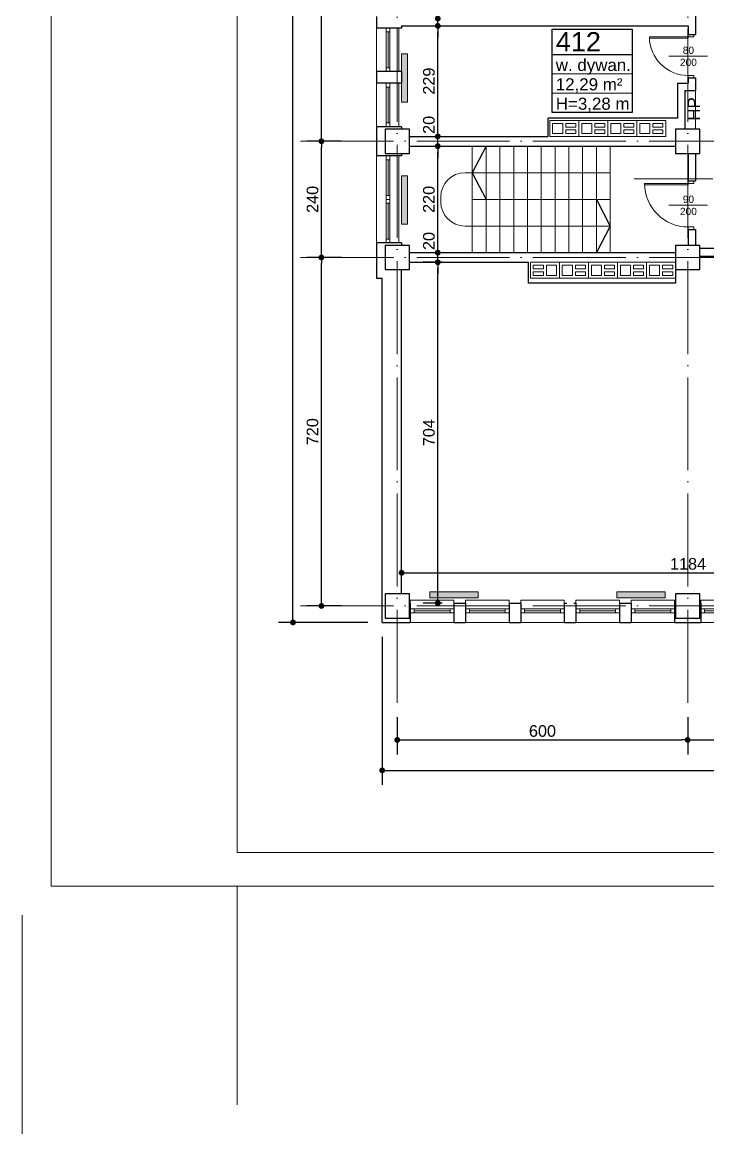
# Model space of a CAD drawing. Header units: millimetres. Extents: x 54 to 8480, y -22812 to 17434.
# Drawn here: x 858 to 2274, y 4128 to 6425 of the extents above; entities that cross this region are included whole.
import ezdxf

# ---------------------------------------------------------------- set-up
doc = ezdxf.new("R2010")
doc.units = ezdxf.units.MM
doc.linetypes.add('ACAD_ISO04W100', pattern=[30, 24, -3, 0, -3])
doc.layers.add('grzejniki', color=104, linetype='Continuous')
doc.layers.add('TABELKI PO UWAGACH', color=5, linetype='Continuous')
for name, color, linetype, lineweight in [('osie', 132, 'ACAD_ISO04W100', 0), ('PLATFORMA', 7, 'Continuous', 0), ('STOLARKA', 97, 'Continuous', 0), ('tabelki', 151, 'Continuous', 0), ('wymiary', 150, 'Continuous', 0)]:
    doc.layers.add(name, color=color, linetype=linetype, lineweight=lineweight)
doc.styles.get("Standard").update_dxf_attribs({"font": 'arial.ttf'})
doc.dimstyles.new('ISO-25', dxfattribs={"dimtxt": 24, "dimasz": 12, "dimexe": 30, "dimexo": 30, "dimgap": 6, "dimtad": 1, "dimdec": 0, "dimtxsty": 'Standard', "dimblk": 'DOT', "dimcen": 2.5, "dimadec": 0, "dimazin": 0, "dimtfac": 1, "dimtdec": 0, "dimtmove": 0, "dimatfit": 3, "dimldrblk": 'DOT', "dimfxl": 1, "dimarcsym": 0})

# ---------------------------------------------------------------- blocks, each defined once
blk = doc.blocks.new('A$C13771EA7')
at = {"color": 132, "linetype": 'ACAD_ISO04W100', "lineweight": 0, "ltscale": 8}
for p, q in [((31, -2874), (31, 166)), ((631, -2874), (631, 166)), ((-169, -1714), (3231, -1714)), ((-169, -1954), (4311, -1954)), ((-169, -2674), (4311, -2674))]:
    blk.add_line(p, q, dxfattribs=at)
blk = doc.blocks.new('A$C4DC22848')
at = {"layer": 'STOLARKA', "lineweight": 0}
for p, q in [((0, 0), (90, 0)), ((0, -40), (0, -46)), ((8, -24), (82, -24)), ((90, -46), (90, -40)), ((0, -46), (90, -46))]:
    blk.add_line(p, q, dxfattribs=at)
for points in [[(0, -20), (90, -20), (90, -28), (0, -28)], [(0, -28), (8, -28), (8, -20), (0, -20)], [(82, -28), (90, -28), (90, -20), (82, -20)]]:
    blk.add_lwpolyline(points, close=True, dxfattribs=at)
blk = doc.blocks.new('A$C2F3E3BB6')
at = {"layer": 'STOLARKA', "lineweight": 0}
for p, q in [((0, 40), (180, 40)), ((0, 0), (0, -6)), ((8, 16), (82, 16)), ((98, 16), (172, 16)), ((180, -6), (180, 0)), ((0, -6), (180, -6))]:
    blk.add_line(p, q, dxfattribs=at)
for points in [[(0, 20), (180, 20), (180, 12), (0, 12)], [(0, 12), (8, 12), (8, 20), (0, 20)], [(82, 12), (90, 12), (90, 20), (82, 20)], [(98, 12), (90, 12), (90, 20), (98, 20)], [(172, 12), (180, 12), (180, 20), (172, 20)]]:
    blk.add_lwpolyline(points, close=True, dxfattribs=at)
blk = doc.blocks.new('A$C1D836454')
at = {"color": 82, "lineweight": 0}
for points in [[(0, -16.5), (60, -16.5), (60, 16.5), (0, 16.5)], [(6, -10.5), (27, -10.5), (27, 10.5), (6, 10.5)], [(33, 3), (54, 3), (54, 10.5), (33, 10.5)], [(33, -3), (54, -3), (54, -10.5), (33, -10.5)]]:
    blk.add_lwpolyline(points, close=True, dxfattribs=at)
blk = doc.blocks.new('_Dot')
at = {"color": 0, "linetype": 'ByBlock', "lineweight": -2}
blk.add_line((-0.5, 0), (-1, 0), dxfattribs=at)
at = {"color": 0, "linetype": 'ByBlock', "lineweight": 0, "const_width": 0.5}
blk.add_lwpolyline([(-0.25, 0, 1), (0.25, 0, 1)], format="xyb", close=True, dxfattribs=at)
blk = doc.blocks.new('*D96')
at = {"layer": 'Defpoints', "color": 0, "linetype": 'Continuous', "lineweight": 0}
for p in [(1475.9, 5938.7), (1547.6, 5938.7), (1547.6, 5218.7)]:
    blk.add_point(p, dxfattribs=at)
at = {"layer": 'wymiary', "color": 0, "linetype": 'Continuous', "lineweight": -2}
for p, q in [((1517.6, 5938.7), (1445.9, 5938.7)), ((1475.9, 5230.7), (1475.9, 5926.7)), ((1517.6, 5218.7), (1445.9, 5218.7))]:
    blk.add_line(p, q, dxfattribs=at)
at = {"layer": 'wymiary', "color": 0, "linetype": 'Continuous', "lineweight": -2, "xscale": 12, "yscale": 12, "zscale": 12}
for p, rotation in [((1475.9, 5938.7), 90), ((1475.9, 5218.7), 270)]:
    blk.add_blockref('_Dot', p, dxfattribs=dict(at, rotation=rotation))
at = {"layer": 'wymiary', "color": 0, "linetype": 'Continuous', "lineweight": 0, "insert": (1457.6, 5578.7), "char_height": 24, "attachment_point": 5, "rotation": 90}
blk.add_mtext('720', dxfattribs=at)
blk = doc.blocks.new('*D97')
at = {"layer": 'Defpoints', "color": 0, "linetype": 'Continuous', "lineweight": 0}
for p in [(1475.9, 6178.7), (1547.6, 6178.7), (1547.6, 5938.7)]:
    blk.add_point(p, dxfattribs=at)
at = {"layer": 'wymiary', "color": 0, "linetype": 'Continuous', "lineweight": -2}
for p, q in [((1517.6, 6178.7), (1445.9, 6178.7)), ((1475.9, 5950.7), (1475.9, 6166.7)), ((1517.6, 5938.7), (1445.9, 5938.7))]:
    blk.add_line(p, q, dxfattribs=at)
at = {"layer": 'wymiary', "color": 0, "linetype": 'Continuous', "lineweight": -2, "xscale": 12, "yscale": 12, "zscale": 12}
for p, rotation in [((1475.9, 6178.7), 90), ((1475.9, 5938.7), 270)]:
    blk.add_blockref('_Dot', p, dxfattribs=dict(at, rotation=rotation))
at = {"layer": 'wymiary', "color": 0, "linetype": 'Continuous', "lineweight": 0, "insert": (1457.6, 6058.7), "char_height": 24, "attachment_point": 5, "rotation": 90}
blk.add_mtext('240', dxfattribs=at)
blk = doc.blocks.new('*D98')
at = {"layer": 'Defpoints', "color": 0, "linetype": 'Continuous', "lineweight": 0}
for p in [(1475.9, 6898.7), (1547.6, 6898.7), (1547.6, 6178.7)]:
    blk.add_point(p, dxfattribs=at)
at = {"layer": 'wymiary', "color": 0, "linetype": 'Continuous', "lineweight": -2}
for p, q in [((1517.6, 6898.7), (1445.9, 6898.7)), ((1475.9, 6190.7), (1475.9, 6886.7)), ((1517.6, 6178.7), (1445.9, 6178.7))]:
    blk.add_line(p, q, dxfattribs=at)
at = {"layer": 'wymiary', "color": 0, "linetype": 'Continuous', "lineweight": -2, "xscale": 12, "yscale": 12, "zscale": 12}
for p, rotation in [((1475.9, 6898.7), 90), ((1475.9, 6178.7), 270)]:
    blk.add_blockref('_Dot', p, dxfattribs=dict(at, rotation=rotation))
at = {"layer": 'wymiary', "color": 0, "linetype": 'Continuous', "lineweight": 0, "insert": (1457.6, 6538.7), "char_height": 24, "attachment_point": 5, "rotation": 90}
blk.add_mtext('720', dxfattribs=at)
blk = doc.blocks.new('*D78')
at = {"layer": 'Defpoints', "color": 0, "linetype": 'Continuous', "lineweight": 0}
for p in [(1632.6, 5018.7), (2232.6, 5018.7), (2232.6, 4941.9)]:
    blk.add_point(p, dxfattribs=at)
at = {"layer": 'wymiary', "color": 0, "linetype": 'Continuous', "lineweight": -2}
for p, q in [((1632.6, 4988.7), (1632.6, 4911.9)), ((2232.6, 4988.7), (2232.6, 4911.9)), ((1644.6, 4941.9), (2220.6, 4941.9))]:
    blk.add_line(p, q, dxfattribs=at)
at = {"layer": 'wymiary', "color": 0, "linetype": 'Continuous', "lineweight": -2, "xscale": 12, "yscale": 12, "zscale": 12, "rotation": 180}
blk.add_blockref('_Dot', (1632.6, 4941.9), dxfattribs=at)
at = {"layer": 'wymiary', "color": 0, "linetype": 'Continuous', "lineweight": -2, "xscale": 12, "yscale": 12, "zscale": 12}
blk.add_blockref('_Dot', (2232.6, 4941.9), dxfattribs=at)
at = {"layer": 'wymiary', "color": 0, "linetype": 'Continuous', "lineweight": 0, "insert": (1932.6, 4960.2), "char_height": 24, "attachment_point": 5}
blk.add_mtext('600', dxfattribs=at)
blk = doc.blocks.new('*D79')
at = {"layer": 'Defpoints', "color": 0, "linetype": 'Continuous', "lineweight": 0}
for p in [(2232.6, 5018.7), (2832.6, 5018.7), (2832.6, 4941.9)]:
    blk.add_point(p, dxfattribs=at)
at = {"layer": 'wymiary', "color": 0, "linetype": 'Continuous', "lineweight": -2}
for p, q in [((2232.6, 4988.7), (2232.6, 4911.9)), ((2832.6, 4988.7), (2832.6, 4911.9)), ((2244.6, 4941.9), (2820.6, 4941.9))]:
    blk.add_line(p, q, dxfattribs=at)
at = {"layer": 'wymiary', "color": 0, "linetype": 'Continuous', "lineweight": -2, "xscale": 12, "yscale": 12, "zscale": 12, "rotation": 180}
blk.add_blockref('_Dot', (2232.6, 4941.9), dxfattribs=at)
at = {"layer": 'wymiary', "color": 0, "linetype": 'Continuous', "lineweight": -2, "xscale": 12, "yscale": 12, "zscale": 12}
blk.add_blockref('_Dot', (2832.6, 4941.9), dxfattribs=at)
at = {"layer": 'wymiary', "color": 0, "linetype": 'Continuous', "lineweight": 0, "insert": (2532.6, 4960.2), "char_height": 24, "attachment_point": 5}
blk.add_mtext('600', dxfattribs=at)
blk = doc.blocks.new('*D85')
at = {"layer": 'Defpoints', "color": 0, "linetype": 'Continuous', "lineweight": 0}
for p in [(1601.6, 5184.7), (5743.6, 5184.7), (5743.6, 4879)]:
    blk.add_point(p, dxfattribs=at)
at = {"layer": 'wymiary', "color": 0, "linetype": 'Continuous', "lineweight": -2}
for p, q in [((1601.6, 5154.7), (1601.6, 4849)), ((5743.6, 5154.7), (5743.6, 4849)), ((1613.6, 4879), (5731.6, 4879))]:
    blk.add_line(p, q, dxfattribs=at)
at = {"layer": 'wymiary', "color": 0, "linetype": 'Continuous', "lineweight": -2, "xscale": 12, "yscale": 12, "zscale": 12, "rotation": 180}
blk.add_blockref('_Dot', (1601.6, 4879), dxfattribs=at)
at = {"layer": 'wymiary', "color": 0, "linetype": 'Continuous', "lineweight": -2, "xscale": 12, "yscale": 12, "zscale": 12}
blk.add_blockref('_Dot', (5743.6, 4879), dxfattribs=at)
at = {"layer": 'wymiary', "color": 0, "linetype": 'Continuous', "lineweight": 0, "insert": (3672.6, 4897.1), "char_height": 24, "attachment_point": 5}
blk.add_mtext('4142', dxfattribs=at)
blk = doc.blocks.new('*D88')
at = {"layer": 'Defpoints', "color": 0, "linetype": 'Continuous', "lineweight": 0}
for p in [(1417.2, 7892.7), (1601.6, 7892.7), (1601.6, 5184.7)]:
    blk.add_point(p, dxfattribs=at)
at = {"layer": 'wymiary', "color": 0, "linetype": 'Continuous', "lineweight": -2}
for p, q in [((1571.6, 7892.7), (1387.2, 7892.7)), ((1417.2, 5196.7), (1417.2, 7880.7)), ((1571.6, 5184.7), (1387.2, 5184.7))]:
    blk.add_line(p, q, dxfattribs=at)
at = {"layer": 'wymiary', "color": 0, "linetype": 'Continuous', "lineweight": -2, "xscale": 12, "yscale": 12, "zscale": 12}
for p, rotation in [((1417.2, 7892.7), 90), ((1417.2, 5184.7), 270)]:
    blk.add_blockref('_Dot', p, dxfattribs=dict(at, rotation=rotation))
at = {"layer": 'wymiary', "color": 0, "linetype": 'Continuous', "lineweight": 0, "insert": (1398.9, 6538.7), "char_height": 24, "attachment_point": 5, "rotation": 90}
blk.add_mtext('2708', dxfattribs=at)
blk = doc.blocks.new('*D262')
at = {"layer": 'Defpoints', "color": 0, "linetype": 'Continuous', "lineweight": 0}
for p in [(1716.3, 5928.7), (1755.6, 5928.7), (1755.6, 5224.7)]:
    blk.add_point(p, dxfattribs=at)
at = {"layer": 'wymiary', "color": 0, "linetype": 'Continuous', "lineweight": -2}
for p, q in [((1725.6, 5928.7), (1686.3, 5928.7)), ((1716.3, 5236.7), (1716.3, 5916.7)), ((1725.6, 5224.7), (1686.3, 5224.7))]:
    blk.add_line(p, q, dxfattribs=at)
at = {"layer": 'wymiary', "color": 0, "linetype": 'Continuous', "lineweight": -2, "xscale": 12, "yscale": 12, "zscale": 12}
for p, rotation in [((1716.3, 5928.7), 90), ((1716.3, 5224.7), 270)]:
    blk.add_blockref('_Dot', p, dxfattribs=dict(at, rotation=rotation))
at = {"layer": 'wymiary', "color": 0, "linetype": 'Continuous', "lineweight": 0, "insert": (1698, 5576.7), "char_height": 24, "attachment_point": 5, "rotation": 90}
blk.add_mtext('704', dxfattribs=at)
blk = doc.blocks.new('*D263')
at = {"layer": 'Defpoints', "color": 0, "linetype": 'Continuous', "lineweight": 0}
for p in [(1716.3, 5948.7), (1716.3, 5948.7), (1755.6, 5928.7)]:
    blk.add_point(p, dxfattribs=at)
at = {"layer": 'wymiary', "color": 0, "linetype": 'Continuous', "lineweight": -2}
for p, q in [((1716.3, 5960.7), (1716.3, 5972.7)), ((1716.3, 5928.7), (1716.3, 5948.7)), ((1725.6, 5928.7), (1686.3, 5928.7)), ((1716.3, 5916.7), (1716.3, 5904.7))]:
    blk.add_line(p, q, dxfattribs=at)
at = {"layer": 'wymiary', "color": 0, "linetype": 'Continuous', "lineweight": -2, "xscale": 12, "yscale": 12, "zscale": 12}
for p, rotation in [((1716.3, 5948.7), 270), ((1716.3, 5928.7), 90)]:
    blk.add_blockref('_Dot', p, dxfattribs=dict(at, rotation=rotation))
at = {"layer": 'wymiary', "color": 0, "linetype": 'Continuous', "lineweight": 0, "insert": (1698, 5972.7), "char_height": 24, "attachment_point": 5, "rotation": 90}
blk.add_mtext('20', dxfattribs=at)
blk = doc.blocks.new('*D264')
at = {"layer": 'Defpoints', "color": 0, "linetype": 'Continuous', "lineweight": 0}
for p in [(1716.3, 6168.7), (1716.3, 6168.7), (1716.3, 5948.7)]:
    blk.add_point(p, dxfattribs=at)
at = {"layer": 'wymiary', "color": 0, "linetype": 'Continuous', "lineweight": -2}
blk.add_line((1716.3, 5960.7), (1716.3, 6156.7), dxfattribs=at)
at = {"layer": 'wymiary', "color": 0, "linetype": 'Continuous', "lineweight": -2, "xscale": 12, "yscale": 12, "zscale": 12}
for p, rotation in [((1716.3, 6168.7), 90), ((1716.3, 5948.7), 270)]:
    blk.add_blockref('_Dot', p, dxfattribs=dict(at, rotation=rotation))
at = {"layer": 'wymiary', "color": 0, "linetype": 'Continuous', "lineweight": 0, "insert": (1698, 6058.7), "char_height": 24, "attachment_point": 5, "rotation": 90}
blk.add_mtext('220', dxfattribs=at)
blk = doc.blocks.new('*D265')
at = {"layer": 'Defpoints', "color": 0, "linetype": 'Continuous', "lineweight": 0}
for p in [(1716.3, 6188.7), (1716.3, 6188.7), (1716.3, 6168.7)]:
    blk.add_point(p, dxfattribs=at)
at = {"layer": 'wymiary', "color": 0, "linetype": 'Continuous', "lineweight": -2}
for p, q in [((1716.3, 6200.7), (1716.3, 6212.7)), ((1716.3, 6168.7), (1716.3, 6188.7)), ((1716.3, 6156.7), (1716.3, 6144.7))]:
    blk.add_line(p, q, dxfattribs=at)
at = {"layer": 'wymiary', "color": 0, "linetype": 'Continuous', "lineweight": -2, "xscale": 12, "yscale": 12, "zscale": 12}
for p, rotation in [((1716.3, 6188.7), 270), ((1716.3, 6168.7), 90)]:
    blk.add_blockref('_Dot', p, dxfattribs=dict(at, rotation=rotation))
at = {"layer": 'wymiary', "color": 0, "linetype": 'Continuous', "lineweight": 0, "insert": (1698, 6212.7), "char_height": 24, "attachment_point": 5, "rotation": 90}
blk.add_mtext('20', dxfattribs=at)
blk = doc.blocks.new('*D266')
at = {"layer": 'Defpoints', "color": 0, "linetype": 'Continuous', "lineweight": 0}
for p in [(1716.3, 6417.2), (1716.3, 6417.2), (1716.3, 6188.7)]:
    blk.add_point(p, dxfattribs=at)
at = {"layer": 'wymiary', "color": 0, "linetype": 'Continuous', "lineweight": -2}
blk.add_line((1716.3, 6200.7), (1716.3, 6405.2), dxfattribs=at)
at = {"layer": 'wymiary', "color": 0, "linetype": 'Continuous', "lineweight": -2, "xscale": 12, "yscale": 12, "zscale": 12}
for p, rotation in [((1716.3, 6417.2), 90), ((1716.3, 6188.7), 270)]:
    blk.add_blockref('_Dot', p, dxfattribs=dict(at, rotation=rotation))
at = {"layer": 'wymiary', "color": 0, "linetype": 'Continuous', "lineweight": 0, "insert": (1698, 6303), "char_height": 24, "attachment_point": 5, "rotation": 90}
blk.add_mtext('229', dxfattribs=at)
blk = doc.blocks.new('*D267')
at = {"layer": 'Defpoints', "color": 0, "linetype": 'Continuous', "lineweight": 0}
for p in [(1716.3, 6432.2), (1716.3, 6432.2), (1716.3, 6417.2)]:
    blk.add_point(p, dxfattribs=at)
at = {"layer": 'wymiary', "color": 0, "linetype": 'Continuous', "lineweight": -2}
for p, q in [((1716.3, 6444.2), (1716.3, 6456.2)), ((1716.3, 6417.2), (1716.3, 6432.2)), ((1716.3, 6405.2), (1716.3, 6393.2))]:
    blk.add_line(p, q, dxfattribs=at)
at = {"layer": 'wymiary', "color": 0, "linetype": 'Continuous', "lineweight": -2, "xscale": 12, "yscale": 12, "zscale": 12}
for p, rotation in [((1716.3, 6432.2), 270), ((1716.3, 6417.2), 90)]:
    blk.add_blockref('_Dot', p, dxfattribs=dict(at, rotation=rotation))
at = {"layer": 'wymiary', "color": 0, "linetype": 'Continuous', "lineweight": 0, "insert": (1698, 6453.5), "char_height": 24, "attachment_point": 5, "rotation": 90}
blk.add_mtext('15', dxfattribs=at)
blk = doc.blocks.new('*D423')
at = {"layer": 'Defpoints', "color": 0, "linetype": 'Continuous', "lineweight": 0}
for p in [(2825.1, 5287.2), (1641.6, 5243.7), (2825.1, 5243.7)]:
    blk.add_point(p, dxfattribs=at)
at = {"layer": 'wymiary', "color": 0, "linetype": 'Continuous', "lineweight": -2}
for p, q in [((1641.6, 5273.7), (1641.6, 5317.2)), ((2825.1, 5273.7), (2825.1, 5317.2)), ((1653.6, 5287.2), (2813.1, 5287.2))]:
    blk.add_line(p, q, dxfattribs=at)
at = {"layer": 'wymiary', "color": 0, "linetype": 'Continuous', "lineweight": -2, "xscale": 12, "yscale": 12, "zscale": 12, "rotation": 180}
blk.add_blockref('_Dot', (1641.6, 5287.2), dxfattribs=at)
at = {"layer": 'wymiary', "color": 0, "linetype": 'Continuous', "lineweight": -2, "xscale": 12, "yscale": 12, "zscale": 12}
blk.add_blockref('_Dot', (2825.1, 5287.2), dxfattribs=at)
at = {"layer": 'wymiary', "color": 0, "linetype": 'Continuous', "lineweight": 0, "insert": (2233.3, 5305.5), "char_height": 24, "attachment_point": 5}
blk.add_mtext('1184', dxfattribs=at)
blk = doc.blocks.new('A$C508466D2')
at = {"layer": 'grzejniki', "linetype": 'Continuous', "lineweight": 0}
blk.add_hatch(color=256, dxfattribs=at).paths.add_polyline_path([(-50, -12), (50, -12), (50, 0), (-50, 0)])
blk.add_lwpolyline([(-50, -12), (50, -12), (50, 0), (-50, 0)], close=True, dxfattribs=at)

msp = doc.modelspace()

# ---------------------------------------------------------------- linework, layer by layer
at = {"lineweight": 30}
for p, q in [((2248.6, 6537.2), (2248.6, 6399.7)), ((1589.6, 6436.7), (1589.6, 6412.7)), ((1641.6, 6412.7), (1589.6, 6412.7)), ((1641.6, 6417.2), (2233.6, 6417.2)), ((1641.6, 6417.2), (1641.6, 6412.7)), ((2233.6, 6417.2), (2233.6, 6399.7)), ((2233.6, 6399.7), (2248.6, 6399.7)), ((1589.6, 6322.7), (1589.6, 6298.7)), ((1641.6, 6322.7), (1589.6, 6322.7)), ((1641.6, 6322.7), (1641.6, 6298.7)), ((1641.6, 6298.7), (1589.6, 6298.7)), ((2211.6, 6298.7), (2211.6, 6226.2)), ((2211.6, 6298.7), (2233.6, 6298.7)), ((2233.6, 6309.7), (2248.6, 6309.7)), ((2233.6, 6309.7), (2233.6, 6298.7)), ((2248.6, 6309.7), (2248.6, 6283.7)), ((2226.6, 6283.7), (2226.6, 6203.7)), ((2226.6, 6283.7), (2248.6, 6283.7)), ((1944.6, 6188.7), (1944.6, 6226.2)), ((2211.6, 6226.2), (1944.6, 6226.2)), ((1589.6, 6208.7), (1589.6, 6148.7)), ((1641.6, 6208.7), (1589.6, 6208.7)), ((1641.6, 6208.7), (1641.6, 6203.7)), ((1657.6, 6188.7), (1944.6, 6188.7)), ((1657.6, 6168.7), (2207.6, 6168.7)), ((1816.1, 6168.7), (1787.6, 6113.7)), ((1641.6, 6148.7), (1589.6, 6148.7)), ((1641.6, 6153.7), (1641.6, 6148.7)), ((2233.6, 6153.7), (2233.6, 6096.7)), ((2248.6, 6153.7), (2248.6, 6096.7)), ((1787.6, 6113.7), (1816.1, 6058.7)), ((2233.6, 6096.7), (2248.6, 6096.7)), ((2044.1, 6058.7), (2072.6, 6003.7)), ((2072.6, 6003.7), (2044.1, 5948.7)), ((2233.6, 5996.7), (2248.6, 5996.7)), ((2233.6, 5996.7), (2233.6, 5963.7)), ((2248.6, 5996.7), (2248.6, 5963.7)), ((1589.6, 5968.7), (1589.6, 5895.7)), ((1641.6, 5968.7), (1589.6, 5968.7)), ((1641.6, 5968.7), (1641.6, 5963.7)), ((1657.6, 5948.7), (2207.6, 5948.7)), ((2257.6, 5957.7), (2320.6, 5957.7)), ((1657.6, 5928.7), (1903.6, 5928.7)), ((1903.6, 5885.7), (1903.6, 5928.7)), ((2257.6, 5941.7), (2320.6, 5941.7)), ((1641.6, 5243.7), (1641.6, 5913.7)), ((2207.6, 5913.7), (2207.6, 5885.7)), ((1589.6, 5895.7), (1601.6, 5895.7)), ((1601.6, 5184.7), (1601.6, 5895.7)), ((2207.6, 5885.7), (1903.6, 5885.7)), ((1659.6, 5224.7), (1657.6, 5224.7)), ((1659.6, 5224.7), (1659.6, 5184.7)), ((1749.6, 5224.7), (1749.6, 5184.7)), ((1749.6, 5224.7), (1773.6, 5224.7)), ((1773.6, 5224.7), (1773.6, 5184.7)), ((1863.6, 5224.7), (1887.6, 5224.7)), ((1863.6, 5224.7), (1863.6, 5184.7)), ((1887.6, 5224.7), (1887.6, 5184.7)), ((1977.6, 5224.7), (1982.6, 5224.7)), ((1977.6, 5224.7), (1977.6, 5184.7)), ((1997.6, 5224.7), (2001.6, 5224.7)), ((2001.6, 5224.7), (2001.6, 5184.7)), ((2091.6, 5224.7), (2115.6, 5224.7)), ((2091.6, 5224.7), (2091.6, 5184.7)), ((2115.6, 5224.7), (2115.6, 5184.7)), ((2205.6, 5224.7), (2205.6, 5184.7)), ((2205.6, 5224.7), (2207.6, 5224.7)), ((2259.6, 5224.7), (2257.6, 5224.7)), ((2259.6, 5224.7), (2259.6, 5184.7)), ((1601.6, 5184.7), (1659.6, 5184.7)), ((1749.6, 5184.7), (1773.6, 5184.7)), ((1863.6, 5184.7), (1887.6, 5184.7)), ((1977.6, 5184.7), (2001.6, 5184.7)), ((2091.6, 5184.7), (2115.6, 5184.7)), ((2205.6, 5184.7), (2259.6, 5184.7))]:
    msp.add_line(p, q, dxfattribs=at)
at = {"lineweight": 0}
for p, q in [((1787.6, 6168.7), (1787.6, 5948.7)), ((1816.1, 6168.7), (1816.1, 5948.7)), ((1844.6, 6168.7), (1844.6, 5948.7)), ((1873.1, 6168.7), (1873.1, 5948.7)), ((1901.6, 6168.7), (1901.6, 5948.7)), ((1930.1, 6168.7), (1930.1, 5948.7)), ((1958.6, 6168.7), (1958.6, 5948.7)), ((1987.1, 6168.7), (1987.1, 5948.7)), ((2015.6, 6168.7), (2015.6, 5948.7)), ((2044.1, 6168.7), (2044.1, 5948.7)), ((2072.6, 6168.7), (2072.6, 5948.7)), ((2072.6, 6113.7), (1772.6, 6113.7)), ((1722.6, 6063.7), (1722.6, 6053.7)), ((1787.6, 6058.7), (2072.6, 6058.7)), ((2072.6, 6003.7), (1772.6, 6003.7))]:
    msp.add_line(p, q, dxfattribs=at)
at = {"lineweight": 30}
for points in [[(1607.6, 6153.7), (1657.6, 6153.7), (1657.6, 6203.7), (1607.6, 6203.7)], [(1607.6, 6153.7), (1657.6, 6153.7), (1657.6, 6203.7), (1607.6, 6203.7)], [(2207.6, 6153.7), (2257.6, 6153.7), (2257.6, 6203.7), (2207.6, 6203.7)], [(1607.6, 5913.7), (1657.6, 5913.7), (1657.6, 5963.7), (1607.6, 5963.7)], [(1607.6, 5913.7), (1657.6, 5913.7), (1657.6, 5963.7), (1607.6, 5963.7)], [(2207.6, 5913.7), (2257.6, 5913.7), (2257.6, 5963.7), (2207.6, 5963.7)], [(1607.6, 5193.7), (1657.6, 5193.7), (1657.6, 5243.7), (1607.6, 5243.7)], [(2207.6, 5193.7), (2257.6, 5193.7), (2257.6, 5243.7), (2207.6, 5243.7)]]:
    msp.add_lwpolyline(points, close=True, dxfattribs=at)
at = {"lineweight": 0}
for centre, start, end in [((1772.6, 6063.7), 90, 180), ((1772.6, 6053.7), 180, 270)]:
    msp.add_arc(centre, 50, start, end, dxfattribs=at)
at = {"layer": 'PLATFORMA', "color": 7, "lineweight": 0}
for p, q in [((1301.6, 4639.5), (1301.6, 4188.1)), ((857.8, 4579.5), (857.8, 4128.1))]:
    msp.add_line(p, q, dxfattribs=at)
for points in [[(917.8, 4639.5), (7011.6, 4639.5), (7011.6, 8374.5), (917.8, 8374.5)], [(1301.6, 4709.5), (6941.6, 4709.5), (6941.6, 8304.5), (1301.6, 8304.5)]]:
    msp.add_lwpolyline(points, close=True, dxfattribs=at)
at = {"layer": 'PLATFORMA', "color": 1, "linetype": 'Continuous', "lineweight": 0}
msp.add_lwpolyline([(2248.6, 6283.7), (2226.6, 6283.7), (2226.6, 6203.7), (2248.6, 6203.7)], close=True, dxfattribs=at)
at = {"layer": 'STOLARKA', "lineweight": 0}
for p, q in [((2273.6, 6354.7), (2193.6, 6354.7)), ((2273.6, 6046.7), (2193.6, 6046.7))]:
    msp.add_line(p, q, dxfattribs=at)
for points in [[(2233.6, 6394.7), (2233.6, 6391.7), (2153.6, 6391.7), (2153.6, 6394.7)], [(2245.6, 6399.7), (2245.6, 6394.7), (2233.6, 6394.7), (2233.6, 6399.7)], [(2245.6, 6314.7), (2245.6, 6309.7), (2233.6, 6309.7), (2233.6, 6314.7)], [(2233.6, 6091.7), (2233.6, 6088.7), (2143.6, 6088.7), (2143.6, 6091.7)], [(2245.6, 6096.7), (2245.6, 6091.7), (2233.6, 6091.7), (2233.6, 6096.7)], [(2245.6, 6001.7), (2245.6, 5996.7), (2233.6, 5996.7), (2233.6, 6001.7)]]:
    msp.add_lwpolyline(points, close=True, dxfattribs=at)
for centre, radius in [((2233.6, 6394.7), 80), ((2233.6, 6091.7), 90)]:
    msp.add_arc(centre, radius, 180, 270, dxfattribs=at)
at = {"layer": 'TABELKI PO UWAGACH', "color": 30, "linetype": 'Continuous', "lineweight": 30}
msp.add_line((1952.9, 6357.9), (2117.8, 6357.9), dxfattribs=at)
at = {"layer": 'TABELKI PO UWAGACH', "color": 30, "linetype": 'Continuous', "lineweight": 0}
for p, q in [((1952.9, 6317.9), (2117.8, 6317.9)), ((1952.9, 6277.9), (2117.8, 6277.9)), ((2284.7, 6101.3), (2121.8, 6101.3))]:
    msp.add_line(p, q, dxfattribs=at)
at = {"layer": 'TABELKI PO UWAGACH', "color": 30, "linetype": 'Continuous', "lineweight": 30}
msp.add_lwpolyline([(1952.9, 6410.2), (2117.8, 6410.2), (2117.8, 6237.9), (1952.9, 6237.9)], close=True, dxfattribs=at)

# ---------------------------------------------------------------- block references
at = {"color": 7, "lineweight": 30}
for p in [(1947.6, 6205.2), (2007.6, 6205.2), (2067.6, 6205.2), (2127.6, 6205.2), (1967.6, 5912.2), (2027.6, 5912.2), (2087.6, 5912.2), (2147.6, 5912.2)]:
    msp.add_blockref('A$C1D836454', p, dxfattribs=at)
at = {"color": 7, "lineweight": 30, "xscale": -1}
msp.add_blockref('A$C1D836454', (1967.6, 5912.2), dxfattribs=at)
at = {"layer": 'grzejniki', "linetype": 'Continuous', "lineweight": 0, "rotation": 90}
for p in [(1641.6, 6309.6), (1641.6, 6057.7)]:
    msp.add_blockref('A$C508466D2', p, dxfattribs=at)
at = {"layer": 'grzejniki', "linetype": 'Continuous', "lineweight": 0}
for p in [(1749.6, 5247.7), (2136.4, 5247.7)]:
    msp.add_blockref('A$C508466D2', p, dxfattribs=at)
at = {"layer": 'osie', "lineweight": 30, "rotation": 359.9999999999884}
msp.add_blockref('A$C13771EA7', (1601.6, 7892.7), dxfattribs=at)
at = {"layer": 'STOLARKA', "lineweight": 30, "rotation": 90}
for p in [(1589.6, 6322.7), (1589.6, 6208.7)]:
    msp.add_blockref('A$C4DC22848', p, dxfattribs=at)
at = {"layer": 'STOLARKA', "lineweight": 30, "xscale": -1}
for name, p, rotation in [('A$C2F3E3BB6', (1629.6, 6148.7), 90), ('A$C4DC22848', (1659.6, 5184.7), 180), ('A$C4DC22848', (1773.6, 5184.7), 180), ('A$C4DC22848', (1887.6, 5184.7), 180), ('A$C4DC22848', (2001.6, 5184.7), 180), ('A$C4DC22848', (2115.6, 5184.7), 180), ('A$C4DC22848', (2259.6, 5184.7), 180)]:
    msp.add_blockref(name, p, dxfattribs=dict(at, rotation=rotation))

# ---------------------------------------------------------------- texts
at = {"layer": 'STOLARKA', "lineweight": 0, "char_height": 15, "width": 74.399, "attachment_point": 3}
for s, insert in [('\\pxqc;80\\P200', (2271.3, 6374.3)), ('\\pxqc;90\\P200', (2271.3, 6066.3))]:
    msp.add_mtext(s, dxfattribs=dict(at, insert=insert))
at = {"layer": 'tabelki', "color": 5, "linetype": 'Continuous', "lineweight": 0, "attachment_point": 1}
for s, insert, char_height, width in [('\\pxql;412', (1960.1, 6404.3), 40, 47.056), ('\\pxql;w. dywan.', (1960.1, 6348.9), 25, 194.396), ('\\pxql;12,29 m²', (1960.1, 6308.9), 25, 160.906), ('\\pxql;H=3,28 m', (1960.1, 6268.9), 25, 182.523)]:
    msp.add_mtext(s, dxfattribs=dict(at, insert=insert, char_height=char_height, width=width))
at = {"layer": 'tabelki', "color": 5, "linetype": 'Continuous', "lineweight": 0, "insert": (2232.8, 6221.3), "char_height": 25, "width": 194.396, "attachment_point": 1, "rotation": 90}
msp.add_mtext('\\pxql;{\\C1;HP}', dxfattribs=at)

# ---------------------------------------------------------------- dimensions: what is measured, and where the dimension line sits
at = {"layer": 'wymiary', "linetype": 'Continuous', "lineweight": 0}
for base, p1, p2, picture, middle in [((1417.2, 7892.7), (1601.6, 5184.7), (1601.6, 7892.7), '*D88', (1398.9, 6538.7)), ((1475.9, 5938.7), (1547.6, 5218.7), (1547.6, 5938.7), '*D96', (1457.6, 5578.7)), ((1716.3, 5928.7), (1755.6, 5224.7), (1755.6, 5928.7), '*D262', (1698, 5576.7))]:
    dim = msp.add_linear_dim(base=base, p1=p1, p2=p2, angle=90, dimstyle='ISO-25', dxfattribs=at)
    dim.commit()
    dim.dimension.update_dxf_attribs({"geometry": picture, "text_midpoint": middle})
for base, p1, p2, picture, middle in [((1475.9, 6898.7), (1547.6, 6178.7), (1547.6, 6898.7), '*D98', (1457.6, 6538.7)), ((1716.2600879, 6417.2218057), (1716.2600879, 6188.7218057), (1716.2600879, 6417.2218057), '*D266', (1698.0063362, 6302.9718057)), ((1475.9, 6178.7), (1547.6, 5938.7), (1547.6, 6178.7), '*D97', (1457.6, 6058.7)), ((1716.3, 6168.7), (1716.3, 5948.7), (1716.3, 6168.7), '*D264', (1698, 6058.7))]:
    dim = msp.add_linear_dim(base=base, p1=p1, p2=p2, angle=90, dimstyle='ISO-25', override={"dimtmove": 1}, dxfattribs=at)
    dim.commit()
    dim.dimension.update_dxf_attribs({"geometry": picture, "text_midpoint": middle})
for base, p1, p2, picture, middle in [((1716.3, 6432.2), (1716.3, 6417.2), (1716.3, 6432.2), '*D267', (1716.3, 6453.5)), ((1716.3, 6188.7), (1716.3, 6168.7), (1716.3, 6188.7), '*D265', (1716.3, 6212.7)), ((1716.3, 5948.7), (1755.6, 5928.7), (1716.3, 5948.7), '*D263', (1716.3, 5972.7))]:
    dim = msp.add_linear_dim(base=base, p1=p1, p2=p2, angle=90, dimstyle='ISO-25', override={"dimtmove": 1}, dxfattribs=at)
    dim.commit()
    dim.dimension.update_dxf_attribs({"geometry": picture, "text_midpoint": middle, "dimtype": 160})
for base, p1, p2, picture, middle in [((2825.0896651, 5287.2146053), (1641.5896651, 5243.7218057), (2825.0896651, 5243.7218057), '*D423', (2233.3396651, 5305.468357)), ((5743.6, 4879), (1601.6, 5184.7), (5743.6, 5184.7), '*D85', (3672.6, 4897.1)), ((2232.6, 4941.9), (1632.6, 5018.7), (2232.6, 5018.7), '*D78', (1932.6, 4960.2))]:
    dim = msp.add_linear_dim(base=base, p1=p1, p2=p2, dimstyle='ISO-25', dxfattribs=at)
    dim.commit()
    dim.dimension.update_dxf_attribs({"geometry": picture, "text_midpoint": middle})
dim = msp.add_linear_dim(base=(2832.6, 4941.9), p1=(2232.6, 5018.7), p2=(2832.6, 5018.7), dimstyle='ISO-25', override={"dimtmove": 1}, dxfattribs=at)
dim.commit()
dim.dimension.update_dxf_attribs({"geometry": '*D79', "text_midpoint": (2532.6, 4960.2)})

doc.saveas('drawing.dxf')
